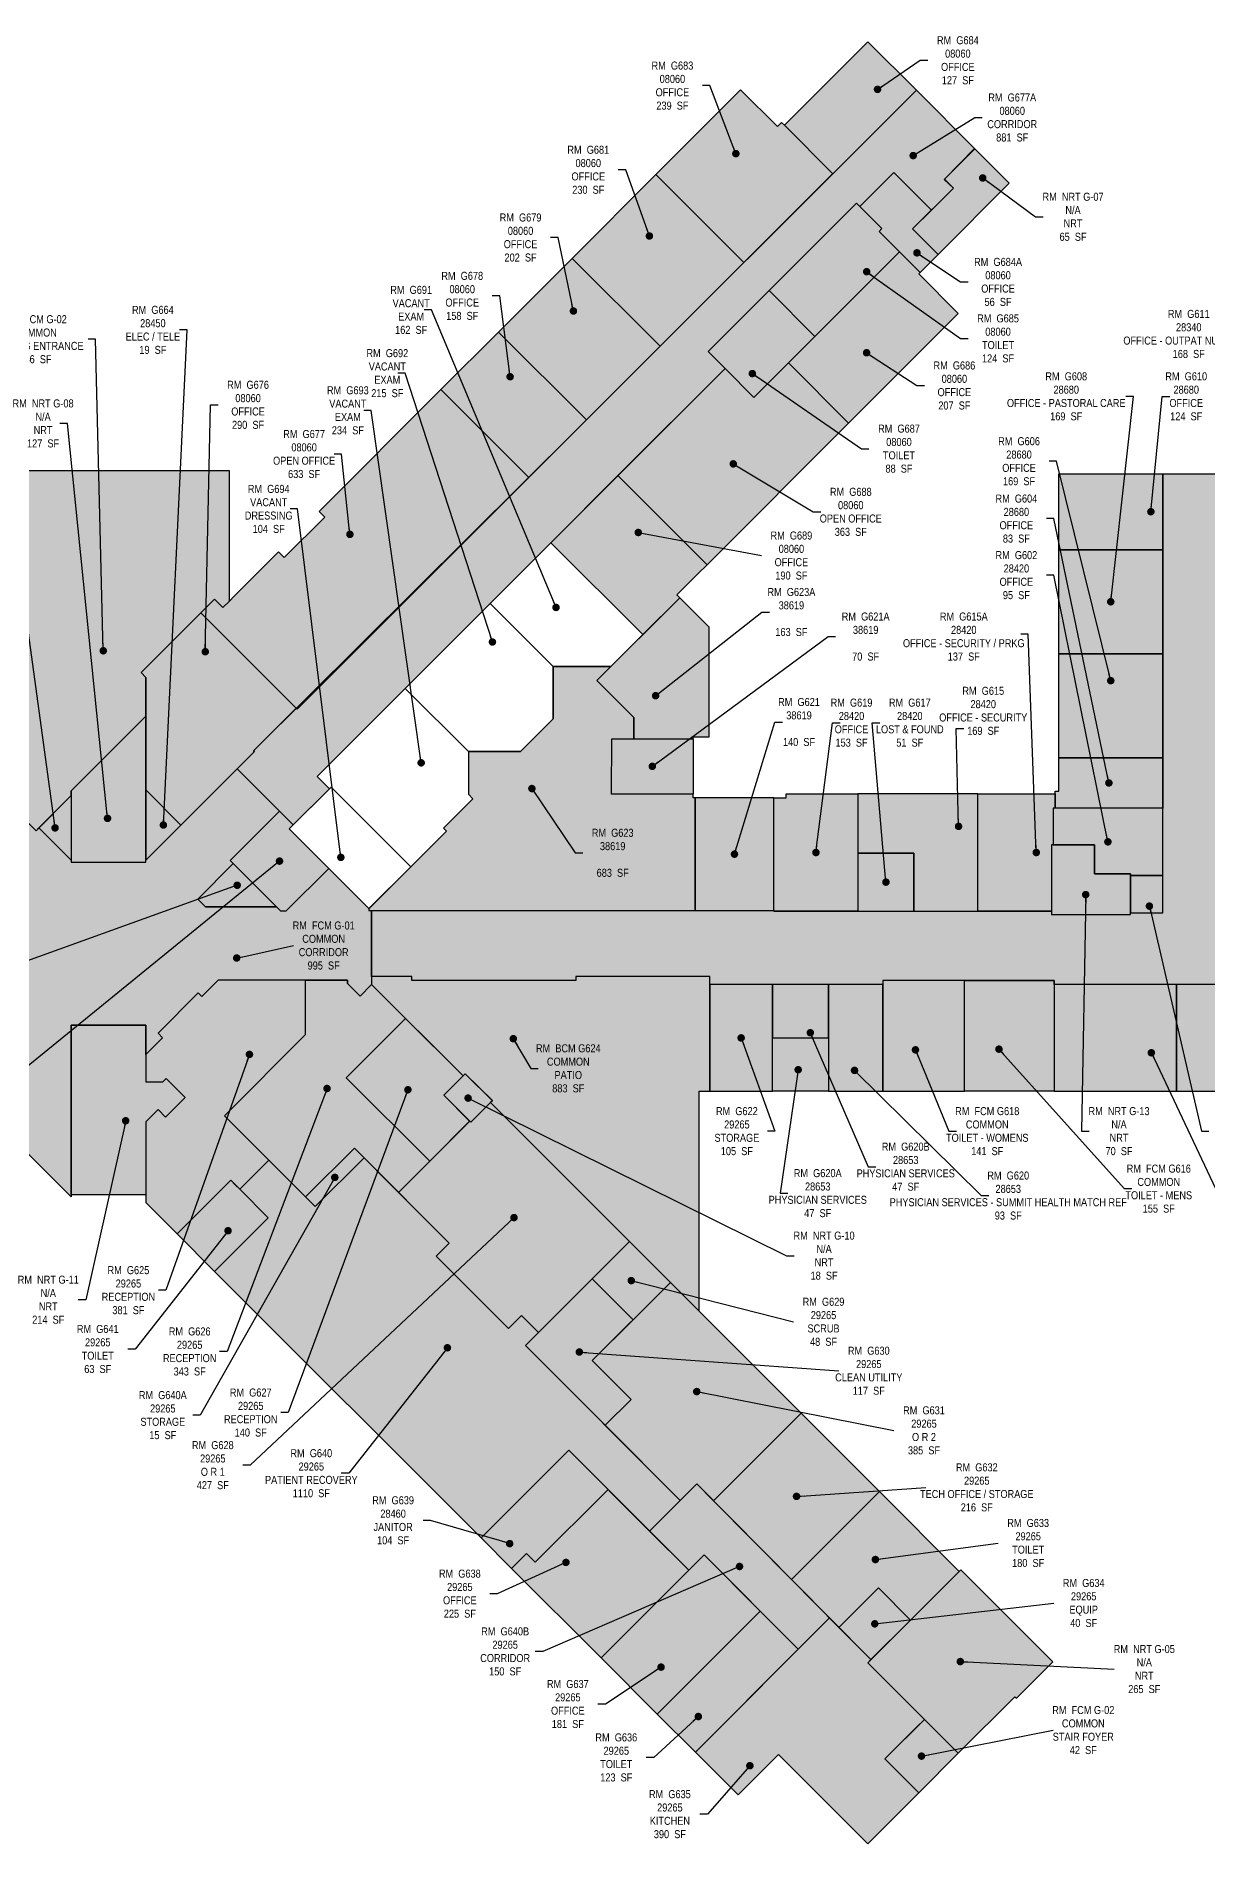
# Model space of a CAD drawing. Header units: inches. Extents: x -3327 to 3513, y 24 to 2921.
# Drawn here: x -1972 to -214, y 208 to 2919 of the extents above; entities that cross this region are included whole.
import ezdxf

# ---------------------------------------------------------------- set-up
doc = ezdxf.new("R2010")
doc.units = ezdxf.units.IN
doc.header["$MEASUREMENT"] = 0
for name, color, linetype in [('0-LABEL', 3, 'Continuous'), ('1-NRT', 200, 'Continuous'), ('1-NRT-PTN', 253, 'Continuous'), ('2-BCM', 140, 'Continuous'), ('2-BCM-PTN', 250, 'Continuous'), ('3-FCM', 190, 'Continuous'), ('3-FCM-PTN', 9, 'Continuous'), ('4-OCC', 6, 'Continuous'), ('4-OCC-PTN', 95, 'Continuous'), ('4-VACANT', 60, 'Continuous')]:
    doc.layers.add(name, color=color, linetype=linetype)
doc.styles.add('ArialN', font='ARIALN.TTF')
doc.dimstyles.new('AB-120', dxfattribs={"dimscale": 120, "dimtxt": 0.125, "dimasz": 0.09375, "dimexe": 0.0625, "dimexo": 0.125, "dimgap": 0.375, "dimtad": 0, "dimtih": 1, "dimtoh": 1, "dimdec": 4, "dimrnd": 0.0625, "dimzin": 0, "dimdsep": 46, "dimlunit": 4, "dimtxsty": 'ArialN', "dimblk": 'ARCHTICK', "dimcen": 0.09375, "dimclrd": 256, "dimclre": 256, "dimclrt": 256, "dimadec": 0, "dimazin": 0, "dimtfac": 1, "dimtdec": 4, "dimtofl": 0, "dimtmove": 2, "dimatfit": 3, "dimldrblk": 'DOT', "dimfxl": 0, "dimfrac": 2, "dimtolj": 1, "dimtzin": 0, "dimlwd": -1, "dimlwe": -1, "dimarcsym": 0})

# ---------------------------------------------------------------- blocks, each defined once
blk = doc.blocks.new('_ArchTick')
at = {"const_width": 0.15}
blk.add_lwpolyline([(-0.5, -0.5), (0.5, 0.5)], dxfattribs=at)
blk = doc.blocks.new('_Dot')
at = {"lineweight": -2}
blk.add_line((-0.5, 0), (-1, 0), dxfattribs=at)
at = {"const_width": 0.5}
blk.add_lwpolyline([(-0.25, 0, 1), (0.25, 0, 1)], format="xyb", close=True, dxfattribs=at)

msp = doc.modelspace()

# ---------------------------------------------------------------- hatches: boundary and pattern name
at = {"layer": '1-NRT-PTN'}
for points in [[(-618.6, 2591.9), (-511.8, 2698.7), (-564.1, 2751), (-608.9, 2704.6), (-595.6, 2691.2), (-656.8, 2630.1)], [(-1919, 1787.7), (-1919, 1680.4), (-1807.1, 1680.4), (-1807.1, 1899.7)], [(-1604.8, 1607.4), (-1596.3, 1607.4), (-1532.6, 1671), (-1591.9, 1730.3), (-1585.9, 1736.3), (-1606.4, 1756.8), (-1680.3, 1682.9)], [(-383.8, 1663), (-383.8, 1706.4), (-448.5, 1706.4), (-448.5, 1602), (-329.7, 1602), (-329.7, 1663)], [(-1807.1, 1181.7), (-1919, 1181.7), (-1919, 1436.2), (-1807.1, 1436.2), (-1807.1, 1351.3), (-1781.6, 1351.3), (-1776.7, 1356.2), (-1748, 1327.6), (-1777.4, 1298.3), (-1788.7, 1309.6), (-1807.1, 1291.2)], [(-1319.5, 1290.4), (-1287, 1322.9), (-1328.2, 1363.1), (-1360.2, 1331.1)], [(-503.3, 429), (-501, 426.6), (-446.4, 481.3), (-584.4, 619.3), (-723.9, 479.9), (-588.2, 344.1)]]:
    msp.add_hatch(color=256, dxfattribs=at).paths.add_polyline_path(points)
at = {"layer": '2-BCM-PTN'}
for points in [[(-1681.5, 2072), (-1681.5, 2267.5), (-1789.5, 2267.5), (-1936.5, 2267.5), (-2044.5, 2267.5), (-2044.5, 2086.5), (-2044.5, 2082.2), (-2049.6, 2077.1), (-2060.2, 2066.5), (-2060.2, 1991.5), (-2023.1, 1991.5), (-2023.1, 1787.5), (-2023.1, 1779), (-1971.7, 1727.6), (-1919, 1780.3), (-1919, 1787.7), (-1807.1, 1899.7), (-1807.1, 1904), (-1807.1, 1957.4), (-1814.3, 1964.7), (-1704, 2075), (-1691.3, 2062.3)], [(-977.1, 1337), (-961.1, 1337), (-961.1, 1509), (-1162.2, 1509), (-1162.2, 1503), (-1408.2, 1503), (-1408.2, 1509), (-1468.3, 1509), (-1468.3, 1497.1), (-1331.2, 1360), (-1328.2, 1363.1), (-1287, 1322.8), (-1289.9, 1320), (-977.1, 1007.3)]]:
    msp.add_hatch(color=256, dxfattribs=at).paths.add_polyline_path(points)
at = {"layer": '3-FCM-PTN'}
for points in [[(269.5, 1653), (323.5, 1653), (323.5, 1548), (290.5, 1548), (290.5, 1503), (18.5, 1503), (18.5, 1509), (-84.7, 1509), (-84.7, 1497), (-444.5, 1497), (-444.5, 1503), (-701.5, 1503), (-701.5, 1497), (-961.1, 1497), (-961.1, 1509), (-1162.2, 1509), (-1162.2, 1503), (-1408.2, 1503), (-1408.2, 1509), (-1468.3, 1509), (-1468.3, 1608), (-864.8, 1608), (-864.8, 1607.1), (-448.5, 1607.1), (-448.5, 1602), (-329.7, 1602), (-329.7, 1604.5), (-281.5, 1604.5), (-281.5, 2263), (-201.5, 2263), (-201.5, 1607.1), (11.5, 1607.1), (11.5, 1646.5), (269.5, 1646.5)], [(-1670.1, 1820.4), (-1606.4, 1756.8), (-1680.3, 1682.9), (-1675.8, 1678.4), (-1729.2, 1625), (-1717.6, 1613.4), (-1610.8, 1613.4), (-1604.8, 1607.4), (-1596.3, 1607.4), (-1532.6, 1671), (-1472.4, 1610.8), (-1472.6, 1610.5), (-1472.6, 1608), (-1468.3, 1608), (-1468.3, 1509), (-1468.3, 1497.1), (-1485.7, 1479.6), (-1504.7, 1498.6), (-1504.7, 1503.7), (-1698.6, 1503.7), (-1723.2, 1479.1), (-1728.5, 1484.5), (-1788.8, 1424.2), (-1781.9, 1417.2), (-1807.1, 1392), (-1807.1, 1436.2), (-1919, 1436.2), (-1919, 1178.7), (-1995, 1254.7), (-1995.1, 1491.2), (-1995.7, 1561), (-1995.7, 1600.3), (-1995.7, 1624.3), (-2110.7, 1739.3), (-2042.8, 1807.2), (-2023.1, 1787.5), (-2023.1, 1779), (-1971.7, 1727.6), (-1967.4, 1731.9), (-1919, 1683.4), (-1919, 1680.4), (-1807.1, 1680.4), (-1807.1, 1683.4)], [(-578.9, 1503), (-701.5, 1503), (-701.5, 1337), (-578.9, 1337)], [(-444.5, 1503), (-444.5, 1337), (-578.9, 1337), (-578.9, 1503)], [(-651.3, 382.8), (-685.3, 349), (-698.6, 335.7), (-647.6, 284.7), (-588.2, 344.1), (-639.1, 395)]]:
    msp.add_hatch(color=256, dxfattribs=at).paths.add_polyline_path(points)
at = {"layer": '4-OCC-PTN'}
for color, points in [(10, [(-651.1, 2838), (-776.3, 2712.8), (-849.1, 2785.6), (-723.9, 2910.8)]), (10, [(-628.5, 2658.4), (-595.6, 2691.2), (-609.2, 2704.3), (-563.3, 2750.2), (-651.1, 2838), (-1160.6, 2329.2), (-1645.5, 1847.6), (-1644.2, 1846.3), (-1670.1, 1820.4), (-1585.9, 1736.3), (-1531.5, 1790.7), (-1549.8, 1809.1), (-938.2, 2420.8), (-963.7, 2446.2), (-740.9, 2669), (-736, 2664), (-685.1, 2714.9)]), (10, [(-776.3, 2712.8), (-849.1, 2785.6), (-853.3, 2789.9), (-859.7, 2783.5), (-914.9, 2838.7), (-1041.8, 2711.8), (-909.8, 2579.8), (-776.5, 2713.1)]), (10, [(-909.8, 2579.8), (-1041.8, 2711.8), (-1167.6, 2585.9), (-1035.5, 2454.4)]), (10, [(-628.5, 2658.4), (-685.1, 2714.9), (-736, 2664), (-702.7, 2630.8), (-707, 2626.5), (-645.5, 2565), (-618.6, 2591.9), (-656.8, 2630.1)]), (10, [(-872.1, 2537.8), (-803.2, 2468.9), (-676.2, 2595.8), (-707, 2626.5), (-702.7, 2630.8), (-740.9, 2669), (-872.1, 2537.7)]), (10, [(-1035.5, 2454.4), (-1167.6, 2585.9), (-1278.1, 2475.4), (-1146, 2343.8)]), (10, [(-843, 2429.2), (-752.8, 2338.9), (-588.2, 2503.5), (-647.6, 2562.9), (-645.5, 2565), (-676.2, 2595.8)]), (10, [(-938.2, 2420.8), (-963.7, 2446.2), (-872.1, 2537.8), (-803.2, 2468.9), (-894.8, 2377.4)]), (10, [(-1146, 2343.8), (-1278.1, 2475.4), (-1364.3, 2389.2), (-1232.4, 2257.3)]), (10, [(-1098.8, 2260.2), (-965.2, 2126.5), (-752.8, 2338.9), (-843, 2429.2), (-894.8, 2377.4), (-938.2, 2420.8)]), (10, [(-1364.3, 2389.2), (-1232.4, 2257.3), (-1579.8, 1910), (-1724.4, 2054.6), (-1704, 2075), (-1691.3, 2062.3), (-1681.5, 2072), (-1674.3, 2079.2), (-1607.8, 2145.7), (-1599.3, 2137.2), (-1538.5, 2198), (-1547, 2206.5)]), (10, [(-1199.3, 2159.6), (-1061.4, 2021.8), (-1006.1, 2077.1), (-1010.3, 2081.4), (-978.5, 2113.2), (-965.2, 2126.5), (-1098.8, 2260.2), (-1199.3, 2159.6), (-1061.4, 2021.8)]), (132, [(-437.5, 2263), (-281.5, 2263), (-281.5, 2149), (-437.5, 2149)]), (132, [(-437.5, 2149), (-281.5, 2149), (-281.5, 1993), (-437.5, 1993)]), (10, [(-1581.5, 1911.7), (-1724.4, 2054.6), (-1814.3, 1964.7), (-1807.1, 1957.4), (-1807.1, 1789), (-1754.3, 1736.2), (-1670.1, 1820.4), (-1644.2, 1846.3), (-1645.5, 1847.6)]), (132, [(-437.5, 1993), (-281.5, 1993), (-281.5, 1837), (-437.5, 1837)]), (132, [(-281.5, 1761.6), (-443, 1761.6), (-443, 1787.1), (-437.5, 1787.1), (-437.5, 1837), (-281.5, 1837)]), (10, [(-1919, 1780.3), (-1919, 1683.4), (-1967.4, 1731.9)]), (55, [(-1807.1, 1789), (-1807.1, 1683.4), (-1754.3, 1736.2)]), (240, [(-738.8, 1783), (-738.8, 1607.1), (-864.8, 1607.1), (-864.8, 1777), (-846.2, 1777), (-846.2, 1783)]), (240, [(-559.1, 1607.1), (-559.1, 1783), (-738.8, 1783), (-738.8, 1694.1), (-654.8, 1694.1), (-654.8, 1607.1)]), (240, [(-559.1, 1607.1), (-559.1, 1783), (-443, 1783), (-443, 1761.6), (-446, 1761.6), (-446, 1706.4), (-448.5, 1706.4), (-448.5, 1607.1)]), (240, [(-383.8, 1663), (-329.7, 1663), (-329.7, 1660.4), (-281.5, 1660.4), (-281.5, 1761.6), (-446, 1761.6), (-446, 1706.4), (-383.8, 1706.4)]), (240, [(-654.8, 1607.1), (-654.8, 1694.1), (-738.8, 1694.1), (-738.8, 1607.1)]), (55, [(-1675.8, 1678.4), (-1610.8, 1613.4), (-1717.6, 1613.4), (-1729.2, 1625)]), (62, [(-281.5, 1604.5), (-281.5, 1660.4), (-329.7, 1660.4), (-329.7, 1604.5)]), (120, [(-1698.6, 1503.7), (-1723.2, 1479.1), (-1728.5, 1484.5), (-1788.8, 1424.2), (-1781.9, 1417.2), (-1807.1, 1392), (-1807.1, 1351.3), (-1781.6, 1351.3), (-1776.7, 1356.2), (-1748, 1327.6), (-1777.4, 1298.3), (-1788.7, 1309.6), (-1807.1, 1291.2), (-1807.1, 1170.2), (-1760, 1123.1), (-1679.7, 1203.5), (-1666.2, 1190.1), (-1622.7, 1233.7), (-1689.2, 1300.2), (-1567.6, 1421.9), (-1567.6, 1503.7)]), (120, [(-1689.2, 1300.2), (-1567.6, 1421.9), (-1567.6, 1503.7), (-1504.7, 1503.7), (-1504.7, 1498.6), (-1485.7, 1479.6), (-1468.3, 1497.1), (-1417.5, 1446.3), (-1506.5, 1357.3), (-1381.2, 1232), (-1427.9, 1185.3), (-1494.2, 1251.6), (-1567.4, 1178.4), (-1622.7, 1233.7), (-1622.7, 1233.7)]), (120, [(-866.9, 1497), (-961.1, 1497), (-961.1, 1337), (-866.9, 1337)]), (46, [(-866.9, 1417), (-782.9, 1417), (-782.9, 1497), (-866.9, 1497)]), (46, [(-701.5, 1497), (-782.9, 1497), (-782.9, 1337), (-701.5, 1337)]), (132, [(-260.9, 1497), (-444.5, 1497), (-444.5, 1337), (-260.9, 1337)]), (63, [(-84.7, 1395), (-84.7, 1446), (-84.7, 1497), (-260.9, 1497), (-260.9, 1337), (-84.7, 1337)]), (120, [(-1417.5, 1446.3), (-1506.5, 1357.3), (-1381.2, 1232), (-1321.4, 1292), (-1360.2, 1331.1), (-1331.2, 1360)]), (46, [(-782.9, 1337), (-866.9, 1337), (-866.9, 1417), (-782.9, 1417)]), (120, [(-1351.8, 1109.2), (-1371.5, 1089.5), (-1263.1, 981.1), (-1243.7, 1000.6), (-1218.1, 975), (-1081.5, 1111.6), (-1289.9, 1320), (-1319.5, 1290.4), (-1321.2, 1292.1), (-1427.9, 1185.3)]), (120, [(-1567.4, 1178.4), (-1552.9, 1163.9), (-1479.7, 1237.1), (-1494.2, 1251.6)]), (120, [(-1703.8, 1066.9), (-1623.4, 1147.2), (-1666.2, 1190.1), (-1622.7, 1233.7), (-1552.9, 1163.9), (-1479.7, 1237.1), (-1351.8, 1109.2), (-1371.5, 1089.5), (-1263.1, 981.1), (-1243.7, 1000.6), (-1218.1, 975), (-1237.5, 955.5), (-1005.3, 723.3), (-1051.3, 677.5), (-1172.7, 798.9), (-1304.2, 667.4)]), (120, [(-1760, 1123.1), (-1679.7, 1203.5), (-1673, 1196.8), (-1666.2, 1190.1), (-1623.4, 1147.2), (-1703.8, 1066.9)]), (120, [(-1137.4, 1055.7), (-1081.5, 1111.6), (-1020.1, 1050.3), (-1076.1, 994.3)]), (120, [(-1237.5, 955.5), (-1137.4, 1055.7), (-1076.1, 994.3), (-1137.3, 933.1), (-1079.1, 874.9), (-1118, 836)]), (120, [(-1079.1, 874.9), (-1137.3, 933.1), (-1020.1, 1050.3), (-823.9, 854.3), (-955.5, 722.9), (-980.5, 748.1), (-1005.3, 723.3), (-1118, 836)]), (120, [(-838.3, 604.6), (-706.3, 736.5), (-823.9, 854.3), (-955.6, 722.9)]), (201, [(-1304.2, 667.4), (-1258.3, 621.4), (-1235.9, 643.8), (-1222.8, 630.7), (-1113.7, 739.9), (-1172.7, 798.9)]), (120, [(-1258.3, 621.4), (-1235.9, 643.8), (-1222.8, 630.7), (-1113.7, 739.9), (-992.6, 618.8), (-1124.2, 487.3)]), (120, [(-1051.3, 677.5), (-980.5, 748.1), (-781.5, 547.2), (-828.2, 500.4), (-969.7, 641.8), (-992.6, 618.8)]), (120, [(-838.3, 604.6), (-767.2, 532.8), (-707.9, 592.1), (-659.8, 544), (-586.8, 616.9), (-706.4, 736.5)]), (120, [(-1124.2, 487.3), (-969.7, 641.8), (-885.3, 557.5), (-1039.9, 403)]), (120, [(-659.8, 544), (-719.3, 484.6), (-767.2, 532.8), (-707.9, 592.1)]), (120, [(-1039.9, 403), (-885.3, 557.5), (-828.2, 500.4), (-982.7, 345.8)]), (120, [(-982.7, 345.8), (-918.6, 281.7), (-857.8, 342.2), (-723.9, 208.4), (-664.5, 267.8), (-647.6, 284.7), (-698.6, 335.7), (-639.1, 395), (-723.9, 479.9), (-719.3, 484.6), (-781.5, 547.2)])]:
    msp.add_hatch(color=color, dxfattribs=at).paths.add_polyline_path(points)
h = msp.add_hatch(color=172, dxfattribs=at)
h.dxf.hatch_style = 1
h.paths.add_polyline_path([(-962, 2033), (-1001.8, 2072.9), (-1006.1, 2077.1), (-1130.3, 1952.9), (-1075.1, 1897.6), (-1075.1, 1865.7), (-986.2, 1865.7), (-986.2, 1868.7), (-962, 1868.7)])
h = msp.add_hatch(color=172, dxfattribs=at)
h.dxf.hatch_style = 1
h.paths.add_polyline_path([(-1245.1, 1846.6), (-1323.2, 1846.6), (-1323.2, 1782.4), (-1316.3, 1775.4), (-1360.3, 1731.3), (-1356.1, 1727.1), (-1472.6, 1610.5), (-1472.6, 1608), (-983.2, 1608), (-983.2, 1777), (-986.2, 1777), (-986.2, 1782.7), (-1108.3, 1782.7), (-1108, 1865.7), (-1075.1, 1865.7), (-1075.1, 1897.6), (-1130.3, 1952.9), (-1109.4, 1973.8), (-1196, 1973.8), (-1196, 1895.7)])
h = msp.add_hatch(color=172, dxfattribs=at)
h.dxf.hatch_style = 1
h.paths.add_polyline_path([(-986.2, 1782.7), (-986.2, 1865.7), (-1108, 1865.7), (-1108.3, 1782.7)])
h = msp.add_hatch(color=172, dxfattribs=at)
h.dxf.hatch_style = 1
h.paths.add_polyline_path([(-864.8, 1777), (-983.2, 1777), (-983.2, 1678.8), (-983.2, 1608), (-864.8, 1608)])

# ---------------------------------------------------------------- linework, layer by layer
at = {"layer": '1-NRT'}
for points in [[(-618.6, 2591.9), (-618.6, 2591.9), (-511.8, 2698.7), (-564.1, 2751), (-608.9, 2704.6), (-595.6, 2691.2), (-656.8, 2630.1), (-618.6, 2591.9)], [(-1919, 1787.7), (-1919, 1787.7), (-1919, 1787.7), (-1919, 1680.4), (-1807.1, 1680.4), (-1807.1, 1899.7), (-1807.1, 1899.7), (-1807.1, 1899.7), (-1919, 1787.7)], [(-383.8, 1663), (-383.8, 1706.4), (-448.5, 1706.4), (-448.5, 1602), (-329.7, 1602), (-329.7, 1663), (-383.8, 1663)]]:
    msp.add_lwpolyline(points, dxfattribs=at)
for points in [[(-1604.8, 1607.4), (-1596.3, 1607.4), (-1532.6, 1671), (-1591.9, 1730.3), (-1585.9, 1736.3), (-1606.4, 1756.8), (-1680.3, 1682.9)], [(-1807.1, 1181.7), (-1919, 1181.7), (-1919, 1436.2), (-1807.1, 1436.2), (-1807.1, 1351.3), (-1781.6, 1351.3), (-1776.7, 1356.2), (-1748, 1327.6), (-1777.4, 1298.3), (-1788.7, 1309.6), (-1807.1, 1291.2)], [(-1360.2, 1331.1), (-1328.2, 1363.1), (-1287, 1322.9), (-1319.5, 1290.4)], [(-503.3, 429), (-501, 426.6), (-446.4, 481.3), (-584.4, 619.3), (-723.9, 479.9), (-588.2, 344.1), (-588.2, 344.1)]]:
    msp.add_lwpolyline(points, close=True, dxfattribs=at)
at = {"layer": '2-BCM'}
msp.add_lwpolyline([(-1681.5, 2072), (-1681.5, 2267.5), (-1789.5, 2267.5), (-1936.5, 2267.5), (-2044.5, 2267.5), (-2044.5, 2086.5), (-2044.5, 2082.2), (-2049.6, 2077.1), (-2060.2, 2066.5), (-2060.2, 1991.5), (-2023.1, 1991.5), (-2023.1, 1787.5), (-2023.1, 1779), (-1971.7, 1727.6), (-1919, 1780.3), (-1919, 1787.7), (-1807.1, 1899.7), (-1807.1, 1904), (-1807.1, 1957.4), (-1814.3, 1964.7), (-1704, 2075), (-1691.3, 2062.3), (-1681.5, 2072)], dxfattribs=at)
msp.add_lwpolyline([(-977.1, 1337), (-961.1, 1337), (-961.1, 1509), (-1162.2, 1509), (-1162.2, 1503), (-1408.2, 1503), (-1408.2, 1509), (-1468.3, 1509), (-1468.3, 1497.1), (-1331.2, 1360), (-1328.2, 1363.1), (-1287, 1322.8), (-1289.9, 1320), (-977.1, 1007.3), (-977.1, 1337)], close=True, dxfattribs=at)
at = {"layer": '3-FCM'}
for points in [[(-84.7, 1497), (-444.5, 1497), (-444.5, 1503), (-701.5, 1503), (-701.5, 1497), (-961.1, 1497), (-961.1, 1509), (-1162.2, 1509), (-1162.2, 1503), (-1408.2, 1503), (-1408.2, 1509), (-1468.3, 1509), (-1468.3, 1608), (-864.8, 1608), (-864.8, 1607.1), (-448.5, 1607.1), (-448.5, 1602), (-329.7, 1602), (-329.7, 1604.5), (-281.5, 1604.5), (-281.5, 2263), (-201.5, 2263)], [(-1971.7, 1727.6), (-1967.4, 1731.9), (-1919, 1683.4), (-1919, 1680.4), (-1807.1, 1680.4), (-1807.1, 1683.4), (-1670.1, 1820.4), (-1606.4, 1756.8), (-1680.3, 1682.9), (-1675.8, 1678.4), (-1729.2, 1625), (-1717.6, 1613.4), (-1610.8, 1613.4), (-1604.8, 1607.4), (-1596.3, 1607.4), (-1532.6, 1671), (-1472.4, 1610.8), (-1472.6, 1610.5), (-1472.6, 1608), (-1468.3, 1608), (-1468.3, 1509), (-1468.3, 1497.1), (-1485.7, 1479.6), (-1504.7, 1498.6), (-1504.7, 1503.7), (-1698.6, 1503.7), (-1723.2, 1479.1), (-1728.5, 1484.5), (-1788.8, 1424.2), (-1781.9, 1417.2), (-1807.1, 1392), (-1807.1, 1436.2), (-1919, 1436.2), (-1919, 1178.7), (-1995, 1254.7)], [(-578.9, 1503), (-701.5, 1503), (-701.5, 1337), (-578.9, 1337), (-578.9, 1503)], [(-444.5, 1503), (-444.5, 1337), (-578.9, 1337), (-578.9, 1503), (-444.5, 1503)]]:
    msp.add_lwpolyline(points, dxfattribs=at)
msp.add_lwpolyline([(-698.6, 335.7), (-685.3, 349), (-651.3, 382.8), (-639.1, 395), (-588.2, 344.1), (-647.6, 284.7)], close=True, dxfattribs=at)
at = {"layer": '4-OCC'}
for points in [[(-651.1, 2838), (-776.3, 2712.8), (-849.1, 2785.6), (-723.9, 2910.8), (-651.1, 2838)], [(-628.5, 2658.4), (-685.1, 2714.9), (-736, 2664), (-702.7, 2630.8), (-707, 2626.5), (-645.5, 2565), (-618.6, 2591.9), (-656.8, 2630.1), (-628.5, 2658.4)], [(-437.5, 2263), (-281.5, 2263), (-281.5, 2149), (-437.5, 2149), (-437.5, 2263)], [(-437.5, 2149), (-281.5, 2149), (-281.5, 1993), (-437.5, 1993), (-437.5, 2149)], [(-1075.1, 1865.7), (-986.2, 1865.7), (-986.2, 1868.7), (-962, 1868.7), (-962, 2033), (-1001.8, 2072.9), (-1006.1, 2077.1), (-1130.3, 1952.9), (-1075.1, 1897.6), (-1075.1, 1865.7)], [(-1581.5, 1911.7), (-1724.4, 2054.6), (-1814.3, 1964.7), (-1807.1, 1957.4), (-1807.1, 1789), (-1754.3, 1736.2), (-1670.1, 1820.4), (-1644.2, 1846.3), (-1645.5, 1847.6), (-1581.5, 1911.7)], [(-437.5, 1993), (-281.5, 1993), (-281.5, 1837), (-437.5, 1837), (-437.5, 1993)], [(-1130.3, 1952.9), (-1109.4, 1973.8), (-1196, 1973.8), (-1196, 1895.7), (-1245.1, 1846.6), (-1323.2, 1846.6), (-1323.2, 1782.4), (-1316.3, 1775.4), (-1360.3, 1731.3), (-1356.1, 1727.1), (-1472.6, 1610.5), (-1472.6, 1608), (-983.2, 1608), (-983.2, 1777), (-986.2, 1777), (-986.2, 1782.7), (-1108.3, 1782.7), (-1108, 1865.7), (-1108, 1865.7), (-1075.1, 1865.7), (-1075.1, 1897.6), (-1130.3, 1952.9)], [(-1108, 1865.7), (-986.2, 1865.7), (-986.2, 1782.7), (-1108.3, 1782.7), (-1108, 1865.7)], [(-281.5, 1761.6), (-443, 1761.6), (-443, 1787.1), (-437.5, 1787.1), (-437.5, 1837), (-281.5, 1837), (-281.5, 1761.6)], [(-1919, 1780.3), (-1919, 1683.4), (-1967.4, 1731.9), (-1919, 1780.3)], [(-1807.1, 1789), (-1807.1, 1683.4), (-1754.3, 1736.2), (-1807.1, 1789)], [(-864.8, 1777), (-983.2, 1777), (-983.2, 1777), (-983.2, 1678.8), (-983.2, 1608), (-864.8, 1608), (-864.8, 1608), (-864.8, 1608), (-864.8, 1777)], [(-738.8, 1783), (-738.8, 1607.1), (-864.8, 1607.1), (-864.8, 1777), (-846.2, 1777), (-846.2, 1783), (-738.8, 1783)], [(-559.1, 1607.1), (-559.1, 1783), (-738.8, 1783), (-738.8, 1783), (-738.8, 1783), (-738.8, 1694.1), (-738.8, 1694.1), (-738.8, 1694.1), (-654.8, 1694.1), (-654.8, 1694.1), (-654.8, 1694.1), (-654.8, 1607.1), (-559.1, 1607.1)], [(-654.8, 1607.1), (-654.8, 1694.1), (-738.8, 1694.1), (-738.8, 1607.1), (-654.8, 1607.1)], [(-1675.8, 1678.4), (-1610.8, 1613.4), (-1717.6, 1613.4), (-1729.2, 1625), (-1675.8, 1678.4)], [(-281.5, 1604.5), (-281.5, 1660.4), (-329.7, 1660.4), (-329.7, 1604.5), (-281.5, 1604.5)], [(-866.9, 1497), (-961.1, 1497), (-961.1, 1337), (-866.9, 1337), (-866.9, 1497)], [(-701.5, 1497), (-782.9, 1497), (-782.9, 1337), (-701.5, 1337), (-701.5, 1497)], [(-260.9, 1497), (-444.5, 1497), (-444.5, 1337), (-260.9, 1337), (-260.9, 1497)], [(-84.7, 1395), (-84.7, 1446), (-84.7, 1497), (-260.9, 1497), (-260.9, 1337), (-84.7, 1337), (-84.7, 1395)]]:
    msp.add_lwpolyline(points, dxfattribs=at)
for points in [[(-628.5, 2658.4), (-595.6, 2691.2), (-609.2, 2704.3), (-563.3, 2750.2), (-651.1, 2838), (-1160.6, 2329.2), (-1645.5, 1847.6), (-1644.2, 1846.3), (-1670.1, 1820.4), (-1585.9, 1736.3), (-1531.5, 1790.7), (-1549.8, 1809.1), (-938.2, 2420.8), (-963.7, 2446.2), (-740.9, 2669), (-736, 2664), (-685.1, 2714.9), (-628.5, 2658.4)], [(-776.3, 2712.8), (-849.1, 2785.6), (-853.3, 2789.9), (-859.7, 2783.5), (-914.9, 2838.7), (-1041.8, 2711.8), (-909.8, 2579.8), (-776.5, 2713.1)], [(-909.8, 2579.8), (-1041.8, 2711.8), (-1167.6, 2585.9), (-1035.5, 2454.4), (-909.8, 2579.8)], [(-872.1, 2537.8), (-803.2, 2468.9), (-676.2, 2595.8), (-707, 2626.5), (-702.7, 2630.8), (-740.9, 2669), (-872.1, 2537.7)], [(-1035.5, 2454.4), (-1167.6, 2585.9), (-1278.1, 2475.4), (-1146, 2343.8), (-1035.5, 2454.4)], [(-843, 2429.2), (-752.8, 2338.9), (-588.2, 2503.5), (-647.6, 2562.9), (-645.5, 2565), (-676.2, 2595.8), (-843, 2429.2)], [(-938.2, 2420.8), (-963.7, 2446.2), (-872.1, 2537.8), (-803.2, 2468.9), (-894.8, 2377.4), (-938.2, 2420.8)], [(-1146, 2343.8), (-1278.1, 2475.4), (-1364.3, 2389.2), (-1232.4, 2257.3), (-1146, 2343.8)], [(-1098.8, 2260.2), (-965.2, 2126.5), (-752.8, 2338.9), (-843, 2429.2), (-894.8, 2377.4), (-938.2, 2420.8), (-1098.8, 2260.2)], [(-1364.3, 2389.2), (-1232.4, 2257.3), (-1579.8, 1910), (-1724.4, 2054.6), (-1704, 2075), (-1691.3, 2062.3), (-1681.5, 2072), (-1674.3, 2079.2), (-1607.8, 2145.7), (-1599.3, 2137.2), (-1538.5, 2198), (-1547, 2206.5), (-1364.3, 2389.2)], [(-1199.3, 2159.6), (-1061.4, 2021.8), (-1006.1, 2077.1), (-1010.3, 2081.4), (-978.5, 2113.2), (-965.2, 2126.5), (-1098.8, 2260.2), (-1199.3, 2159.6), (-1061.4, 2021.8)], [(-559.1, 1607.1), (-559.1, 1783), (-443, 1783), (-443, 1761.6), (-446, 1761.6), (-446, 1706.4), (-448.5, 1706.4), (-448.5, 1607.1)], [(-383.8, 1663), (-329.7, 1663), (-329.7, 1660.4), (-281.5, 1660.4), (-281.5, 1761.6), (-446, 1761.6), (-446, 1706.4), (-383.8, 1706.4)], [(-1698.6, 1503.7), (-1723.2, 1479.1), (-1728.5, 1484.5), (-1788.8, 1424.2), (-1781.9, 1417.2), (-1807.1, 1392), (-1807.1, 1351.3), (-1781.6, 1351.3), (-1776.7, 1356.2), (-1748, 1327.6), (-1777.4, 1298.3), (-1788.7, 1309.6), (-1807.1, 1291.2), (-1807.1, 1170.2), (-1760, 1123.1), (-1679.7, 1203.5), (-1666.2, 1190.1), (-1622.7, 1233.7), (-1689.2, 1300.2), (-1567.6, 1421.9), (-1567.6, 1503.7)], [(-1689.2, 1300.2), (-1567.6, 1421.9), (-1567.6, 1503.7), (-1504.7, 1503.7), (-1504.7, 1498.6), (-1485.7, 1479.6), (-1468.3, 1497.1), (-1417.5, 1446.3), (-1506.5, 1357.3), (-1381.2, 1232), (-1427.9, 1185.3), (-1494.2, 1251.6), (-1567.4, 1178.4), (-1622.7, 1233.7), (-1622.7, 1233.7), (-1689.2, 1300.2)], [(-866.9, 1417), (-782.9, 1417), (-782.9, 1497), (-866.9, 1497)], [(-1506.5, 1357.3), (-1417.5, 1446.3), (-1331.2, 1360), (-1360.2, 1331.1), (-1321.4, 1292), (-1381.2, 1232)], [(-782.9, 1337), (-866.9, 1337), (-866.9, 1417), (-782.9, 1417)], [(-1427.9, 1185.3), (-1321.2, 1292.1), (-1319.5, 1290.4), (-1289.9, 1320), (-1081.5, 1111.6), (-1218.1, 975), (-1243.7, 1000.6), (-1263.1, 981.1), (-1371.5, 1089.5), (-1351.8, 1109.2), (-1427.9, 1185.3), (-1427.9, 1185.3)], [(-1552.9, 1163.9), (-1479.7, 1237.1), (-1494.2, 1251.6), (-1567.4, 1178.4)], [(-1703.8, 1066.9), (-1623.4, 1147.2), (-1666.2, 1190.1), (-1622.7, 1233.7), (-1552.9, 1163.9), (-1479.7, 1237.1), (-1351.8, 1109.2), (-1371.5, 1089.5), (-1263.1, 981.1), (-1243.7, 1000.6), (-1218.1, 975), (-1237.5, 955.5), (-1005.3, 723.3), (-1051.3, 677.5), (-1172.7, 798.9), (-1304.2, 667.4)], [(-1760, 1123.1), (-1679.7, 1203.5), (-1673, 1196.8), (-1666.2, 1190.1), (-1623.4, 1147.2), (-1703.8, 1066.9)], [(-1137.4, 1055.7), (-1081.5, 1111.6), (-1020.1, 1050.3), (-1076.1, 994.3)], [(-1237.5, 955.5), (-1137.4, 1055.7), (-1076.1, 994.3), (-1137.3, 933.1), (-1079.1, 874.9), (-1118, 836)], [(-1079.1, 874.9), (-1137.3, 933.1), (-1020.1, 1050.3), (-823.9, 854.3), (-955.5, 722.9), (-980.5, 748.1), (-1005.3, 723.3), (-1118, 836)], [(-838.3, 604.6), (-706.3, 736.5), (-823.9, 854.3), (-955.6, 722.9)], [(-1304.2, 667.4), (-1172.7, 798.9), (-1113.7, 739.9), (-1222.8, 630.7), (-1235.9, 643.8), (-1258.3, 621.4)], [(-1258.3, 621.4), (-1235.9, 643.8), (-1222.8, 630.7), (-1113.7, 739.9), (-992.6, 618.8), (-1124.2, 487.3)], [(-1051.3, 677.5), (-980.5, 748.1), (-781.5, 547.2), (-828.2, 500.4), (-969.7, 641.8), (-992.6, 618.8)], [(-838.3, 604.6), (-706.4, 736.5), (-586.8, 616.9), (-659.8, 544), (-707.9, 592.1), (-767.2, 532.8), (-838.3, 604.6)], [(-1124.2, 487.3), (-969.7, 641.8), (-885.3, 557.5), (-1039.9, 403)], [(-659.8, 544), (-719.3, 484.6), (-767.2, 532.8), (-707.9, 592.1)], [(-1039.9, 403), (-885.3, 557.5), (-828.2, 500.4), (-982.7, 345.8)], [(-982.7, 345.8), (-781.5, 547.2), (-719.3, 484.6), (-723.9, 479.9), (-639.1, 395), (-698.6, 335.7), (-647.6, 284.7), (-664.5, 267.8), (-664.5, 267.8), (-723.9, 208.4), (-857.8, 342.2), (-918.6, 281.7)]]:
    msp.add_lwpolyline(points, close=True, dxfattribs=at)
at = {"layer": '4-VACANT'}
for points in [[(-1199.3, 2159.6), (-1290.5, 2068.4), (-1196, 1973.8), (-1109.4, 1973.8), (-1061.4, 2021.8), (-1199.3, 2159.6)], [(-1196, 1973.8), (-1290.5, 2068.4), (-1417.8, 1941.1), (-1323.2, 1846.6), (-1316.7, 1846.6), (-1245.1, 1846.6), (-1245.1, 1846.6), (-1196, 1895.7), (-1196, 1973.8)], [(-1591.9, 1730.3), (-1472.4, 1610.8), (-1409.5, 1673.7), (-1529, 1793.2), (-1591.9, 1730.3)]]:
    msp.add_lwpolyline(points, dxfattribs=at)
msp.add_lwpolyline([(-1356.1, 1727.1), (-1409.5, 1673.7), (-1529, 1793.2), (-1531.5, 1790.7), (-1549.8, 1809.1), (-1417.8, 1941.1), (-1323.2, 1846.6), (-1323.2, 1782.4), (-1316.3, 1775.4), (-1360.3, 1731.3)], close=True, dxfattribs=at)

# ---------------------------------------------------------------- texts
at = {"layer": '0-LABEL', "char_height": 12, "attachment_point": 5, "style": 'ArialN'}
for s, insert in [('RM  G684\\P08060\\POFFICE\\P127  SF', (-588.9, 2883)), ('RM  G683\\P08060\\POFFICE\\P239  SF', (-1017.1, 2845)), ('RM  G677A\\P08060\\PCORRIDOR\\P881  SF', (-507.3, 2797.2)), ('RM  G681\\P08060\\POFFICE\\P230  SF', (-1143.3, 2718.8)), ('RM  NRT G-07\\PN/A\\PNRT\\P65  SF', (-416.1, 2648.3)), ('RM  G679\\P08060\\POFFICE\\P202  SF', (-1244.9, 2617.2)), ('RM  G684A\\P08060\\POFFICE\\P56  SF', (-528.6, 2550.6)), ('RM  G678\\P08060\\POFFICE\\P158  SF', (-1332.4, 2529.7)), ('RM  G691\\PVACANT\\PEXAM\\P162  SF', (-1409, 2508.7)), ('RM  BCM G-02\\PCOMMON\\PBUILDING ENTRANCE\\P956  SF', (-1972.6, 2464.7)), ('RM  G664\\P28450\\PELEC / TELE\\P19  SF', (-1796.5, 2478.7)), ('RM  G685\\P08060\\PTOILET\\P124  SF', (-528.6, 2465.9)), ('RM  G611\\P28340\\POFFICE - OUTPAT NUTRI SRV\\P168  SF', (-242.5, 2472.6)), ('RM  G692\\PVACANT\\PEXAM\\P215  SF', (-1444.8, 2413.8)), ('RM  G686\\P08060\\POFFICE\\P207  SF', (-594.1, 2395.3)), ('RM  G608\\P28680\\POFFICE - PASTORAL CARE\\P169  SF', (-426.3, 2379)), ('RM  G610\\P28680\\POFFICE\\P124  SF', (-246.3, 2379)), ('RM  G676\\P08060\\POFFICE\\P290  SF', (-1653.7, 2366.3)), ('RM  G693\\PVACANT\\PEXAM\\P234  SF', (-1504, 2358.1)), ('RM  NRT G-08\\PN/A\\PNRT\\P127  SF', (-1961.2, 2338.4)), ('RM  G687\\P08060\\PTOILET\\P88  SF', (-677.2, 2300.6)), ('RM  G677\\P08060\\POPEN OFFICE\\P633  SF', (-1569.6, 2292.5)), ('RM  G606\\P28680\\POFFICE\\P169  SF', (-497.1, 2281.7)), ('RM  G694\\PVACANT\\PDRESSING\\P104  SF', (-1622.7, 2210.2)), ('RM  G688\\P08060\\POPEN OFFICE\\P363  SF', (-749.5, 2205.8)), ('RM  G604\\P28680\\POFFICE\\P83  SF', (-501.1, 2195.7)), ('RM  G689\\P08060\\POFFICE\\P190  SF', (-838.6, 2140.3)), ('RM  G602\\P28420\\POFFICE\\P95  SF', (-501.1, 2110.9)), ('RM  G623A\\P38619\\P\\P163  SF', (-838.6, 2055.6)), ('RM  G621A\\P38619\\P\\P70  SF', (-727.2, 2018.8)), ('RM  G615A\\P28420\\POFFICE - SECURITY / PRKG\\P137  SF', (-580, 2018.8)), ('RM  G621\\P38619\\P\\P140  SF', (-827.2, 1890.6)), ('RM  G619\\P28420\\POFFICE\\P153  SF', (-748.4, 1889.7)), ('RM  G617\\P28420\\PLOST & FOUND\\P51  SF', (-661, 1889.7)), ('RM  G615\\P28420\\POFFICE - SECURITY\\P169  SF', (-550.8, 1907.4)), ('RM  G623\\P38619\\P\\P683  SF', (-1106.7, 1694.5)), ('RM  FCM G-01\\PCOMMON\\PCORRIDOR\\P995  SF', (-1540.3, 1555.5)), ('RM  BCM G624\\PCOMMON\\PPATIO\\P883  SF', (-1173.3, 1371.3)), ('RM  G622\\P29265\\PSTORAGE\\P105  SF', (-920.4, 1277.1)), ('RM  FCM G618\\PCOMMON\\PTOILET - WOMENS\\P141  SF', (-544.8, 1277.1)), ('RM  NRT G-13\\PN/A\\PNRT\\P70  SF', (-347.1, 1277.1)), ('RM  G620B\\P28653\\PPHYSICIAN SERVICES\\P47  SF', (-667.1, 1223.8)), ('RM  G620A\\P28653\\PPHYSICIAN SERVICES\\P47  SF', (-799.1, 1184.1)), ('RM  FCM G616\\PCOMMON\\PTOILET - MENS\\P155  SF', (-287.5, 1190.9)), ('RM  G620\\P28653\\PPHYSICIAN SERVICES - SUMMIT HEALTH MATCH REF\\P93  SF', (-513.3, 1180.5)), ('RM  NRT G-10\\PN/A\\PNRT\\P18  SF', (-789.6, 1090.4)), ('RM  NRT G-11\\PN/A\\PNRT\\P214  SF', (-1953.4, 1024.3)), ('RM  G625\\P29265\\PRECEPTION\\P381  SF', (-1833.2, 1038.6)), ('RM  G629\\P29265\\PSCRUB\\P48  SF', (-790.4, 991.2)), ('RM  G641\\P29265\\PTOILET\\P63  SF', (-1879.2, 950.4)), ('RM  G626\\P29265\\PRECEPTION\\P343  SF', (-1741.3, 946.7)), ('RM  G630\\P29265\\PCLEAN UTILITY\\P117  SF', (-722.5, 917.8)), ('RM  G640A\\P29265\\PSTORAGE\\P15  SF', (-1781.6, 851.2)), ('RM  G627\\P29265\\PRECEPTION\\P140  SF', (-1649.7, 855.1)), ('RM  G631\\P29265\\PO R 2\\P385  SF', (-639.7, 828.4)), ('RM  G628\\P29265\\PO R 1\\P427  SF', (-1706.6, 776.2)), ('RM  G640\\P29265\\PPATIENT RECOVERY\\P1110  SF', (-1558.8, 764.1)), ('RM  G632\\P29265\\PTECH OFFICE / STORAGE\\P216  SF', (-560.5, 742.9)), ('RM  G639\\P28460\\PJANITOR\\P104  SF', (-1436.1, 693.5)), ('RM  G633\\P29265\\PTOILET\\P180  SF', (-483.4, 659.5)), ('RM  G638\\P29265\\POFFICE\\P225  SF', (-1336, 583.5)), ('RM  G634\\P29265\\PEQUIP\\P40  SF', (-400.1, 569.5)), ('RM  G640B\\P29265\\PCORRIDOR\\P150  SF', (-1268, 496.9)), ('RM  NRT G-05\\PN/A\\PNRT\\P265  SF', (-309.2, 470.4)), ('RM  G637\\P29265\\POFFICE\\P181  SF', (-1174, 418)), ('RM  FCM G-02\\PCOMMON\\PSTAIR FOYER\\P42  SF', (-400.7, 378.9)), ('RM  G636\\P29265\\PTOILET\\P123  SF', (-1101.3, 337.9)), ('RM  G635\\P29265\\PKITCHEN\\P390  SF', (-1020.9, 252.8))]:
    msp.add_mtext(s, dxfattribs=dict(at, insert=insert))

# ---------------------------------------------------------------- leaders
at = {"layer": '0-LABEL', "color": 1, "annotation_type": 0, "has_hookline": 1}
for points, hookline_direction, text_width in [([(-709.4, 2839.4), (-645.2, 2883), (-633.9, 2883)], 0, 60.9), ([(-921.9, 2743), (-960.8, 2845), (-972.1, 2845)], 1, 60.9), ([(-655.9, 2740.1), (-563.5, 2797.2), (-552.3, 2797.2)], 0, 74), ([(-1051.6, 2619.5), (-1087, 2718.8), (-1098.3, 2718.8)], 1, 59.1), ([(-551.6, 2706.6), (-472.4, 2648.3), (-461.1, 2648.3)], 0, 89.9), ([(-1165.6, 2507), (-1188.6, 2617.2), (-1199.9, 2617.2)], 1, 61), ([(-650.2, 2594.3), (-584.9, 2550.6), (-573.6, 2550.6)], 0, 70.8), ([(-725.7, 2566), (-584.9, 2465.9), (-573.6, 2465.9)], 0, 61), ([(-1260.6, 2408.5), (-1276.2, 2529.7), (-1287.4, 2529.7)], 1, 61), ([(-725.8, 2444.5), (-650.4, 2395.3), (-639.1, 2395.3)], 0, 60.9), ([(-897.2, 2413.2), (-733.4, 2300.6), (-722.2, 2300.6)], 0, 60.9), ([(-1717.9, 1996.1), (-1709.9, 2366.3), (-1698.7, 2366.3)], 0, 60.9), ([(-1500.9, 2172.1), (-1513.3, 2292.5), (-1524.6, 2292.5)], 1, 91.8), ([(-925.8, 2277.8), (-805.8, 2205.8), (-794.5, 2205.8)], 0, 91.8), ([(-1068.3, 2174.9), (-883.6, 2140.3)], 0, 61)]:
    msp.add_leader(points, dimstyle='AB-120', dxfattribs=dict(at, hookline_direction=hookline_direction, text_width=text_width))
at = {"layer": '0-LABEL', "annotation_type": 0, "has_hookline": 1}
for points, hookline_direction, text_width in [([(-1191.7, 2062.5), (-1378.3, 2508.7), (-1389.5, 2508.7)], 1, 59.1), ([(-1780.7, 1736.2), (-1745.2, 2478.7), (-1756.4, 2478.7)], 1, 79.9), ([(-151.8, 2206.2), (-135, 2472.6), (-146.3, 2472.6)], 1, 195.5), ([(-1870.9, 1997.5), (-1882.4, 2464.7), (-1893.6, 2464.7)], 1, 142.6), ([(-1287.1, 2010.7), (-1417.9, 2413.8), (-1429.2, 2413.8)], 1, 60.9), ([(-1943.2, 1731.9), (-2034.4, 2397.5), (-2045.6, 2397.5)], 1, 77.1), ([(-359.5, 2071), (-325.5, 2379), (-336.8, 2379)], 1, 176.5), ([(-299.3, 2206), (-282.2, 2379), (-271, 2379)], 0, 60.9), ([(-1864.5, 1746.2), (-1924.8, 2338.4), (-1936, 2338.4)], 1, 90), ([(-1394, 1829.5), (-1468.9, 2358.1), (-1480.1, 2358.1)], 1, 60.9), ([(-359.5, 1952.7), (-440.8, 2281.7), (-452.1, 2281.7)], 1, 60.9), ([(-1514.5, 1687.7), (-1579.3, 2210.2), (-1590.5, 2210.2)], 1, 69.9), ([(-362.3, 1799.3), (-444.9, 2195.7), (-456.1, 2195.7)], 1, 60.9), ([(-363.8, 1711), (-444.9, 2110.9), (-456.1, 2110.9)], 1, 60.9), ([(-1042.3, 1930.1), (-882.9, 2055.6), (-871.6, 2055.6)], 0, 70.8), ([(-1047.3, 1824.2), (-783.4, 2018.8), (-772.2, 2018.8)], 0, 70.8), ([(-471.2, 1695), (-483.3, 2022.6), (-494.5, 2022.6)], 1, 181), ([(-924, 1692.5), (-863.4, 1890.6), (-852.2, 1890.6)], 0, 59.1), ([(-801.8, 1695), (-776.9, 1889.7), (-765.6, 1889.7)], 0, 61), ([(-696.8, 1650.6), (-717.3, 1889.7), (-706, 1889.7)], 0, 99.8), ([(-587.8, 1734.2), (-591.4, 1880.8), (-580.1, 1880.8)], 0, 131.3), ([(-1227.9, 1790.9), (-1162.9, 1694.5), (-1151.7, 1694.5)], 0, 60.9), ([(-1606.5, 1682.1), (-2130.1, 1255.9), (-2141.3, 1255.9)], 1, 89.9), ([(-1670, 1645.9), (-2322.1, 1411.5), (-2333.3, 1411.5)], 1, 61), ([(-397.1, 1631.9), (-403.4, 1277.1), (-392.1, 1277.1)], 0, 89.9), ([(-301.5, 1614.6), (-223.6, 1277.1), (-212.4, 1277.1)], 0, 60.9), ([(-1670.7, 1536.8), (-1585.3, 1555.5)], 0, 89.6), ([(-1255.8, 1415.8), (-1229.5, 1371.3), (-1218.3, 1371.3)], 0, 95.3), ([(-914, 1417), (-863.5, 1277.1), (-874.7, 1277.1)], 1, 65.9), ([(-810.2, 1424.7), (-723.3, 1223.8), (-712.1, 1223.8)], 0, 145.6), ([(-1651.6, 1392.2), (-1777, 1038.6), (-1788.2, 1038.6)], 1, 78), ([(-652.5, 1399.1), (-602.2, 1277.1), (-590.9, 1277.1)], 0, 122.7), ([(-527.3, 1400.1), (-339.2, 1190.9), (-328, 1190.9)], 0, 99), ([(-298.6, 1394.7), (-202.3, 1190.9), (-191.1, 1190.9)], 0, 108.1), ([(-828.4, 1369.2), (-855.4, 1184.1), (-844.1, 1184.1)], 0, 145.6), ([(-743.9, 1368.2), (-553.8, 1180.5), (-542.5, 1180.5)], 0, 354.2), ([(-1535.2, 1341.1), (-1685, 946.7), (-1696.3, 946.7)], 1, 78), ([(-1413.9, 1339.2), (-1593.4, 855.1), (-1604.7, 855.1)], 1, 78), ([(-1323.6, 1326.7), (-845.9, 1090.4), (-834.6, 1090.4)], 0, 89.9), ([(-1837.3, 1292.7), (-1897.1, 1024.3), (-1908.4, 1024.3)], 1, 88), ([(-1523.6, 1207.8), (-1725.3, 851.2), (-1736.6, 851.2)], 1, 70.8), ([(-1254.7, 1147.5), (-1650.3, 776.2), (-1661.6, 776.2)], 1, 61), ([(-1683.7, 1127.8), (-1823, 950.4), (-1834.2, 950.4)], 1, 59.1), ([(-1078.8, 1053), (-835.4, 991.2)], 0, 61), ([(-1354.6, 952.3), (-1502.5, 764.1), (-1513.8, 764.1)], 1, 137.8), ([(-1156.8, 945.9), (-767.5, 917.8)], 0, 100.1), ([(-980.6, 886.6), (-684.7, 828.4)], 0, 59.1), ([(-830.9, 729.4), (-636.8, 742.9)], 0, 169.2), ([(-1261.2, 658.6), (-1379.8, 693.5), (-1391.1, 693.5)], 1, 61), ([(-712.6, 634.7), (-528.4, 659.5)], 0, 60.9), ([(-1176.8, 630.4), (-1279.8, 583.5), (-1291, 583.5)], 1, 61), ([(-916.4, 624.3), (-1211.7, 496.9), (-1223, 496.9)], 1, 74), ([(-713.5, 538.3), (-445.1, 569.5)], 0, 60.9), ([(-1034.1, 473.4), (-1117.7, 418), (-1129, 418)], 1, 60.9), ([(-585.2, 481.7), (-354.2, 470.4)], 0, 90), ([(-978.2, 399.3), (-1045.1, 337.9), (-1056.3, 337.9)], 1, 60.9), ([(-643.4, 339.9), (-445.7, 378.9)], 0, 91.4), ([(-900.9, 325.5), (-964.7, 252.8), (-975.9, 252.8)], 1, 61)]:
    msp.add_leader(points, dimstyle='AB-120', dxfattribs=dict(at, hookline_direction=hookline_direction, text_width=text_width))

doc.saveas('drawing.dxf')
